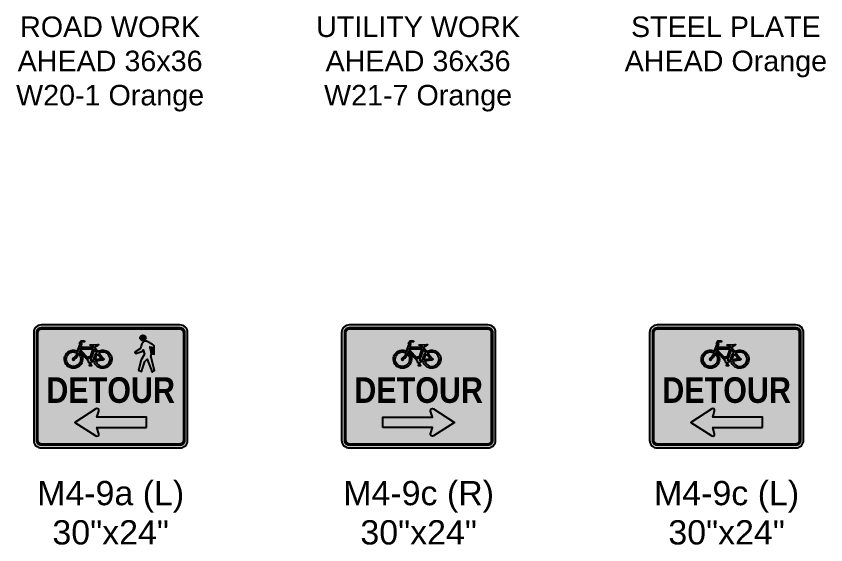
# Model space of a CAD drawing. Header units: inches. Extents: x -32 to 2634, y 197 to 1831.
# Drawn here: x 641.6 to 799.3, y 1301.1 to 1404.2 of the extents above; entities that cross this region are included whole.
import ezdxf
from ezdxf.enums import TextEntityAlignment as Align

# ---------------------------------------------------------------- set-up
doc = ezdxf.new("R2010")
doc.units = ezdxf.units.IN
doc.header["$MEASUREMENT"] = 0
doc.layers.add('0 @ 1', color=7, linetype='Continuous')
doc.styles.add('ARIAL', font='arial.ttf')
doc.styles.add('ARIAL BOLD', font='arialbd.ttf')
doc.styles.get("Standard").update_dxf_attribs({"font": 'arial.ttf'})

# ---------------------------------------------------------------- blocks, each defined once
blk = doc.blocks.new('DETOUR PED BICYCLE 30x24 Left Orange')
h = blk.add_hatch(color=30)
edge = h.paths.add_edge_path()
edge.add_line((15, 1.5), (15.00000000000023, 22.5))
edge.add_arc((13.5, 22.49999999999977), 1.500000000000227, 8.685034650181727e-12, 89.99999999998263)
edge.add_line((13.50000000000045, 24.00000000000011), (-13.49999999999977, 24))
edge.add_arc((-13.49999999999932, 22.49999999999989), 1.500000000000114, 90.00000000001737, 179.9999999999957)
edge.add_line((-14.99999999999955, 22.5), (-14.99999999999977, 1.5))
edge.add_arc((-13.49999999999955, 1.500000000000114), 1.500000000000227, 180.0000000000043, 269.9999999999914)
edge.add_line((-13.49999999999977, 0), (13.50000000000023, 0))
edge.add_arc((13.49999999999977, 1.5), 1.5, 270.0000000000173, 360)
at = {"true_color": 0x000000}
h = blk.add_hatch(color=18, dxfattribs=at)
edge = h.paths.add_edge_path()
edge.add_arc((-1.52601220773272, 17.30636923423594), 1.752369234236061, 195.3429211280627, 482.4397095731755)
edge.add_line((-2.466003810429811, 18.78529239652528), (-3.063178913296269, 19.52506546122447))
edge.add_line((-3.063178913296269, 19.52506546122447), (-2.967549703120085, 19.77921579710414))
edge.add_arc((-3.254753814989499, 21.65025560083791), 1.892954344148639, 278.7267717718837, 284.1388059425942)
edge.add_arc((-2.959388185991884, 20.51910858639496), 0.7239944945800708, 283.3386357057686, 300.6705271623422)
edge.add_arc((-2.820691160746264, 20.28078911909984), 0.4482687256730349, 300.9608654096651, 312.6601966575097)
edge.add_arc((-3.05336941855694, 20.53996891403165), 0.796552828591127, 312.334735188833, 317.4284892718553)
edge.add_arc((-3.714865806041871, 21.15112298997929), 1.697154675127035, 317.3418770768849, 319.4746513164536)
edge.add_arc((-2.68897903395191, 20.25223949472138), 0.333694403930802, 322.3351491826546, 330.255128042797)
edge.add_arc((-2.507027704363736, 20.14758595155706), 0.1237951257826283, 330.5289451370837, 344.0735405971607)
edge.add_arc((-2.462015738219407, 20.13469592108152), 0.07697390308258234, 344.1061503443765, 356.841363542441)
edge.add_arc((-2.442033850628604, 20.13484260937435), 0.05704409657389614, 355.5882785051986, 378.1927188071532)
edge.add_arc((-2.431152434688101, 20.1369241234911), 0.04607862665148306, 19.95851401994819, 39.48704818994698)
edge.add_arc((-2.444020548165099, 20.12632135394131), 0.06275217056357356, 39.48704819102594, 57.98205198545961)
edge.add_arc((-2.456740310826262, 20.10597966049568), 0.0867433534104413, 57.98205198563648, 73.04630463052118)
edge.add_arc((-2.491688446156104, 19.99133817326594), 0.2065934379212357, 73.04630463094848, 85.2728176514359)
edge.add_arc((-2.514760149127369, 19.71233256170206), 0.4865513539766895, 85.27281765100336, 93.43144052780272)
edge.add_line((-2.543882261727504, 20.19801159420638), (-3.746184769429647, 20.14033629764174))
edge.add_arc((-3.060967415005962, 0.7843161308198887), 19.36814496850988, 92.02746608266, 92.32735545221675)
edge.add_arc((-3.846141382713085, 19.89140414177405), 0.2450842591735897, 90.31421324996214, 102.0077832310906)
edge.add_arc((-4.79116964279774, 23.3717350659557), 3.361674525583853, 285.1984608559216, 285.42345329977036, ccw=False)
edge.add_arc((-3.878319611179904, 20.01153202769649), 0.1203162323808457, 105.1984608558628, 125.823223020026)
edge.add_arc((-3.890857860868437, 20.02890189600566), 0.09889381350867238, 125.8232230201476, 140.4474196771031)
edge.add_arc((-3.924592231952602, 20.05676239986519), 0.05514206534065196, 140.4474196762216, 195.555673111689)
edge.add_arc((-3.885045857592104, 20.07153797370927), 0.09727002293928878, 197.6937995652754, 232.3432785119198)
edge.add_arc((-3.550249042867563, 20.54021227154726), 0.6731859013160074, 234.1541652344722, 248.8546732571856)
edge.add_arc((-3.047899339980859, 21.59523573779234), 1.840490218499725, 246.1159302831159, 261.5775315071554)
edge.add_line((-3.317477708515298, 19.7745952604846), (-3.355333528685605, 19.65890370755562))
edge.add_line((-3.355333528685378, 19.65890370755562), (-5.833975777370597, 19.65890370755562))
edge.add_line((-5.833975777370824, 19.65890370755562), (-5.655521378268304, 20.29141349706163))
edge.add_line((-5.655521378268304, 20.29141349706163), (-5.797437302979461, 20.54686624633484))
edge.add_line((-5.797437302979461, 20.54686624633484), (-5.674433970378914, 20.67931566300774))
edge.add_line((-5.674433970378914, 20.67931566300774), (-5.068934875329433, 20.67931566300774))
edge.add_line((-5.068934875329433, 20.67931566300774), (-5.078391171384965, 20.87800000000004))
edge.add_line((-5.078391171384965, 20.87800000000004), (-5.769047990847412, 20.87800000000004))
edge.add_line((-5.769047990847412, 20.87800000000004), (-6.090725448457306, 20.52794344224105))
edge.add_line((-6.090725448457306, 20.52794344224105), (-5.929886719652359, 20.25356788887416))
edge.add_line((-5.929886719652359, 20.25356788887427), (-6.435343637409005, 18.85910474107732))
edge.add_arc((-7.247630765763915, 17.30636923423617), 1.752369234235839, 62.38445111565171, 411.9396163218249)
edge.add_line((-6.167309829854275, 18.68611725780124), (-6.091389227337913, 18.89183062094116))
edge.add_line((-6.091389227337913, 18.89183062094116), (-4.330792335934348, 16.90065737031944))
edge.add_arc((-4.111724773274091, 16.82145524902523), 0.2329454292906665, 160.1229493002184, 193.8737593284608)
edge.add_arc((-4.092622200004143, 16.8261733745087), 0.2526220401169383, 193.8737593285144, 264.4590444883017)
edge.add_line((-4.117014688391464, 16.57473172787252), (-3.999821973993448, 16.11907305617262))
edge.add_line((-3.999821973993448, 16.11907305617262), (-4.094435994461946, 16.11907305617262))
edge.add_line((-4.094435994461946, 16.11907305617262), (-4.094435994461946, 15.98662363949961))
edge.add_line((-4.094435994461946, 15.9866236394995), (-3.706533828515603, 16.00553623161045))
edge.add_line((-3.706533828515603, 16.00553623161056), (-3.715990124571135, 16.12852935222804))
edge.add_line((-3.715990124571135, 16.12852935222793), (-3.838983245188729, 16.12852935222793))
edge.add_line((-3.838983245188956, 16.12852935222793), (-3.935129063074555, 16.58444332349734))
edge.add_arc((-4.075934709944022, 16.85792370388469), 0.3075999815461029, 297.2423818978169, 336.4098851732734)
edge.add_line((-3.794040308968533, 16.73482498193448), (-3.21592608522451, 16.84270014991159))
edge = h.paths.add_edge_path(flags=16)
edge.add_arc((-7.247630765763915, 17.30636923423629), 0.1842615640318785, 96.51696418217945, 362.4202038655922)
edge.add_arc((-8.30686387307037, 19.07231548482957), 2.153373014721955, 305.2669908662659, 339.9812205206317)
edge.add_arc((-7.247630765763915, 17.30636923423594), 1.409880364678553, -300.1059422011615, 46.86103641307682, ccw=False)
edge.add_arc((-8.300548589216305, 18.98832805601637), 1.819807262405226, 304.54793760221617, 345.28432309752225, ccw=False)
edge = h.paths.add_edge_path(flags=16)
edge.add_arc((-1.526012207733402, 17.30636923423617), 0.1842615640319136, 242.8824341062603, 445.4773970830062)
edge.add_line((-1.511482746923775, 17.4900570638498), (-2.267651870635973, 18.50607182058457))
edge.add_arc((-1.526012207732947, 17.30636923423606), 1.410431028190468, -163.49614591366105, 121.72378736325899, ccw=False)
edge.add_line((-2.878334363287195, 16.90569421270379), (-1.610001910253231, 17.14236297261743))
edge = h.paths.add_edge_path(flags=16)
edge.add_line((-2.485472438670513, 18.34017373728864), (-1.756913135830928, 17.3937940188265))
edge.add_line((-1.756913135830928, 17.3937940188265), (-2.932576133458042, 17.20199678513472))
edge.add_arc((-1.526012207734311, 17.30636923423651), 1.410431028189116, 132.8639869634158, 184.2437893816626, ccw=False)
h.paths.add_polyline_path([(-4.141748110687786, 17.56662161541669), (-4.066056894313078, 17.56662161541669), (-4.075513190368383, 17.69908124407232), (-4.406657156016308, 17.69908124407232), (-4.39719064797805, 17.576077911472), (-4.31204313554781, 17.576077911472), (-4.293120331454475, 17.3490144743306), (-5.96773232783994, 19.23243088264462), (-5.929222940771524, 19.35036907178539), (-3.455247568217146, 19.35359605834424), (-4.113358798555737, 17.35847077038613)], flags=16)
edge = h.paths.add_edge_path(flags=16)
edge.add_line((-3.169649045773667, 19.1854251259025), (-2.692464219474459, 18.61411066028347))
edge.add_arc((-1.526012207732492, 17.30636923423594), 1.752369234236258, 131.7316602723896, 185.8821812558217)
edge.add_line((-3.269154757175784, 17.12678085649964), (-3.864247690589536, 17.06643869879031))
edge.add_line((-3.864247690589536, 17.06643869879031), (-3.169649045773667, 19.18542512590238))
h = blk.add_hatch(color=18, dxfattribs=at)
edge = h.paths.add_edge_path()
edge.add_arc((-2.686999999999671, 2.67799999999977), 0.3749999999997607, 237.4014794726792, 376.9519377593839, ccw=False)
edge.add_line((-2.889030886737146, 2.362075134241991), (-7, 4.990999999999985))
edge.add_line((-7, 4.990999999999985), (-2.889030886737146, 7.619924865757866))
edge.add_arc((-2.686999999999671, 7.304000000000201), 0.3749999999999059, 343.0480622406161, 482.5985205273302, ccw=False)
edge.add_line((-2.328293872314134, 7.194661470831988), (-2.695186335752169, 5.990999999999985))
edge.add_line((-2.695186335752169, 5.990999999999985), (7, 5.990999999999985))
edge.add_line((7, 5.990999999999985), (7, 3.990999999999985))
edge.add_line((7, 3.990999999999985), (-2.695186335752169, 3.990999999999985))
edge.add_line((-2.695186335752169, 3.990999999999985), (-2.328293872314134, 2.787338529167982))
at = {"layer": '0 @ 1', "true_color": 0x000000}
h = blk.add_hatch(color=18, dxfattribs=at)
edge = h.paths.add_edge_path()
edge.add_line((6.578020291990015, 18.31015742056741), (5.948225656657769, 17.18237750547689))
edge.add_line((5.948225656657769, 17.18237750547678), (5.406303925041357, 15.16116760446289))
edge.add_line((5.406303925041357, 15.16116760446289), (6.006804819227682, 14.94146870572956))
edge.add_line((6.006804819227682, 14.94146870572956), (6.636607774281856, 16.86015467259369))
edge.add_line((6.636607774281856, 16.86015467259381), (7.090648282460506, 17.34348892191827))
edge.add_line((7.090648282460506, 17.34348892191827), (8.071959491821417, 14.79500000000007))
edge.add_line((8.071959491821644, 14.79499999999996), (8.526000000000295, 15.11722283288293))
edge.add_line((8.526000000000067, 15.11722283288304), (7.852260593088204, 17.87075962310064))
edge.add_arc((6.860501490461047, 18.24467361573784), 1.059904614356425, 339.3425044007935, 353.8902171632536)
edge.add_arc((5.467175281292612, 18.39381785376963), 2.461190427063241, 353.8902171632496, 359.9286581226415)
edge.add_arc((5.480655149210634, 18.3938010692907), 2.447710548695495, 359.9286581227327, 367.5524551866152)
edge.add_arc((4.449891660309504, 18.2571383291604), 3.48749421590313, 7.552455186646466, 13.24525167711272)
edge.add_arc((3.034026124778165, 17.92387009228992), 4.942053576125955, 13.24525167707488, 21.48854278523456)
edge.add_line((7.632561694354763, 19.73421927535924), (8.012340364002284, 19.65783540677637))
edge.add_line((8.012340364002284, 19.65783540677637), (8.145189684825255, 18.32480013127929))
edge.add_line((8.145189684825027, 18.32480013127929), (8.482063548141923, 18.26621264898745))
edge.add_line((8.48206354814215, 18.26621264898745), (8.48206354814215, 19.93590597597233))
edge.add_arc((2.870382536926627, 12.3166310205761), 9.4627857746841, 53.62793964985596, 56.71652873893275)
edge.add_arc((3.346384084063402, 12.96101502913666), 8.662995153803987, 57.00948953649711, 61.19127908273914)
edge.add_arc((5.82567672142136, 17.52192224725252), 3.471930096625771, 60.77205636600558, 70.50176071340339)
edge.add_arc((6.604520576228879, 19.71187094163679), 1.147614794017862, 70.66262558847738, 85.89241253364169)
edge.add_arc((6.663266056268412, 20.51827590713162), 0.3390743460729975, 86.03303052690133, 125.483876705326)
edge.add_arc((7.116846761472743, 19.9169967054579), 1.092163985205658, 126.5496449980858, 158.2873407996174)
edge.add_arc((9.948344076972035, 18.57882551650084), 4.222366279039985, 155.6306723583777, 168.5961497581422)
edge.add_line((5.809336217666441, 19.41368534604123), (4.7032707769838, 18.67631670530818))
edge.add_line((4.703270776983572, 18.67631670530818), (4.879033223859096, 18.41268135471705))
edge.add_line((4.879033223859096, 18.41268135471705), (6.080043331953448, 18.80813438060386))
edge.add_line((6.080043331953675, 18.80813438060386), (6.336606918848702, 19.1424790484341))
edge.add_line((6.336606918848702, 19.1424790484341), (6.578020291990015, 18.31015742056729))
h = blk.add_hatch(color=18, dxfattribs=at)
edge = h.paths.add_edge_path()
edge.add_arc((6.29973391096496, 21.47378994738358), 0.5272707011823579, 11.45915590261945, 211.2168518084285)
edge.add_arc((6.29973391096496, 21.47378994738358), 0.5272707011823607, 211.2168518084285, 371.4591559026194)
at = {"color": 18, "true_color": 0x000000}
blk.add_line((-5.96773232783994, 19.23243088264462), (-4.293120331454475, 17.3490144743306), dxfattribs=at)
at = {"color": 30}
blk.add_lwpolyline([(0, 24), (-13.5, 24, 0.414213562373095), (-15, 22.5), (-15, 12), (-15, 1.5, 0.414213562373095), (-13.5, 0), (0, 0), (13.5, 0, 0.414213562373095), (15, 1.5), (15, 12), (15, 22.5, 0.414213562373095), (13.5, 24)], format="xyb", close=True, dxfattribs=at)
at = {"color": 18, "true_color": 0x000000, "const_width": 0.625}
blk.add_lwpolyline([(13.5, 23.3125), (-13.5, 23.3125, 0.4142135623730951), (-14.3125, 22.5), (-14.3125, 1.5, 0.4142135623730951), (-13.5, 0.6875), (13.5, 0.6875, 0.4142135623730951), (14.3125, 1.5), (14.3125, 22.5, 0.4142135623730951)], format="xyb", close=True, dxfattribs=at)
at = {"color": 18, "true_color": 0x000000}
for points in [[(-5.078391171384965, 20.87800000000004), (-5.068934875329433, 20.67931566300774), (-5.674433970378914, 20.67931566300774), (-5.797437302979461, 20.54686624633484), (-5.655521378268304, 20.29141349706163), (-5.833975777370824, 19.65890370755562), (-3.355333528685378, 19.65890370755562), (-3.317477708515298, 19.7745952604846, -0.06756650044356044), (-3.793090594569776, 19.9123530210004, -0.06423118033779367), (-3.944470956163968, 19.99453073364464, -0.1523494197379677), (-3.977714461548203, 20.04197469913663, -0.2451991285939045), (-3.967108999222319, 20.09187609905757, -0.06389684260554447), (-3.948739061579772, 20.10908763634973, -0.09023623065376185), (-3.909862106311721, 20.12764002386893, 0.0009817150534531314), (-3.897129830412041, 20.13112579765004, -0.051067146919077), (-3.847485431720543, 20.13648471551858, -0.001308514969581172), (-3.746184769429874, 20.14033629764162), (-2.543882261727504, 20.19801159420638, -0.03561375323347641), (-2.474662807081586, 20.19722886321142, -0.05339889501813699), (-2.431446057038784, 20.18895321101752, -0.06582502744414746), (-2.410750295458229, 20.17952779335656, -0.08087531927995785), (-2.395590409015313, 20.16622569621575, -0.08541612983305329), (-2.387841289435528, 20.15265258593979, -0.09895155143331864), (-2.38515877364307, 20.13045460620503, -0.05562511492347195), (-2.387984492660053, 20.11361615740407, -0.05916834934857784), (-2.399251129186268, 20.08668075464789, -0.03457118986042283), (-2.424827032022222, 20.04833835423608, -0.009306251815901551), (-2.466761183087783, 20.00109305929664, -0.02222935542747041), (-2.516922324297184, 19.95113878250231, -0.05109235077673378), (-2.590078200419612, 19.89639022088875, -0.07576914140779442), (-2.792358370710872, 19.81464491168254, -0.02361884433069239), (-2.967549703120085, 19.77921579710403), (-3.063178913296269, 19.52506546122447), (-2.466003810429811, 18.78529239652539, -3.036907180817785), (-3.21592608522451, 16.84270014991159), (-3.794040308968533, 16.73482498193448, -0.1725839721139132), (-3.935129063074328, 16.58444332349745), (-3.838983245188956, 16.12852935222793), (-3.715990124571135, 16.12852935222793), (-3.706533828515603, 16.00553623161056), (-4.094435994461946, 15.9866236394995), (-4.094435994461946, 16.11907305617262), (-3.999821973993448, 16.11907305617262), (-4.117014688391464, 16.57473172787252, -0.3181087264288673), (-4.337874345993214, 16.76559879204569, -0.1483395997258497), (-4.330792335934348, 16.90065737031932), (-6.091389227337913, 18.89183062094116), (-6.167309829854275, 18.68611725780124, -21.9270509272869), (-6.435343637409005, 18.85910474107732), (-5.929886719652359, 20.25356788887427), (-6.090725448457306, 20.52794344224105), (-5.769047990847412, 20.87800000000004)], [(6.102170876933542, 20.32104499454579, 0.05663299745180746), (5.809336217666441, 19.41368534604123), (4.703270776983572, 18.67631670530818), (4.879033223859096, 18.41268135471705), (6.080043331953675, 18.80813438060386), (6.336606918848702, 19.1424790484341), (6.578020291990015, 18.31015742056741), (5.948225656657769, 17.18237750547678), (5.406303925041357, 15.16116760446289), (6.006804819227682, 14.94146870572956), (6.636607774281856, 16.86015467259381), (7.090648282460506, 17.34348892191827), (8.071959491821644, 14.79499999999996), (8.526000000000067, 15.11722283288304), (7.852260593088204, 17.87075962310075, 0.06356176326422587), (7.914385619601262, 18.13186389151099, 0.02635376764874582), (7.92836380044082, 18.39075330169044, 0.03327736550928034), (7.907131679439317, 18.71551301878128, 0.02484462053219945), (7.844612426399635, 19.05619203588765, 0.03598366153950033), (7.632561694354763, 19.73421927535924), (8.012340364002284, 19.65783540677637), (8.145189684825027, 18.32480013127929), (8.48206354814215, 18.26621264898745), (8.48206354814215, 19.93590597597233, 0.01347732812237322), (8.06338601830521, 20.22719544164966, 0.01824852428581598), (7.520969263230199, 20.55182023126838, 0.04247936769079941), (6.98453022840863, 20.7947432239024, 0.06655047128591844), (6.68672368577063, 20.85653786447085, 0.1738573850830369), (6.466442269613481, 20.79437699219204, 0.1393738977146159)], [(-3.269154757175784, 17.12678085649964), (-3.864247690589536, 17.06643869879031), (-3.516948368181602, 18.12593191234635), (-3.169649045773667, 19.1854251259025), (-2.692464219474459, 18.61411066028336, 0.2407734952946778)], [(-7.268543971692679, 17.48944015436621, 2.29718981246947), (-7.063533562748034, 17.31415022525744, 0.1526385180287627), (-6.28359664702316, 18.33515534446963, -17.56584349522302), (-6.540434126071204, 18.52605589707741, -0.1796418568074558)], [(-2.48547243867074, 18.34017373728864), (-1.756913135830928, 17.3937940188265), (-2.932576133458042, 17.20199678513472, -0.2280196047381206)], [(-1.610001910253004, 17.14236297261732), (-2.878334363287195, 16.90569421270379, 2.955219075752803), (-2.2676518706362, 18.50607182058457), (-1.511482746923775, 17.49005706384969, -1.219533612562143)], [(7, 3.990999999999985), (7, 5.990999999999985), (-2.695186335752169, 5.990999999999985), (-2.328293872314134, 7.194661470831988, 0.6972883451635653), (-2.889030886737146, 7.619924865757866), (-7, 4.990999999999985), (-2.889030886737146, 2.362075134242104, 0.6972883451635653), (-2.328293872314134, 2.787338529167982), (-2.695186335752169, 3.990999999999985)]]:
    blk.add_lwpolyline(points, format="xyb", close=True, dxfattribs=at)
blk.add_lwpolyline([(-4.113358798555737, 17.35847077038613), (-4.141748110687786, 17.56662161541669), (-4.066056894313078, 17.56662161541669), (-4.075513190368383, 17.69908124407232), (-4.406657156016308, 17.69908124407232), (-4.39719064797805, 17.576077911472), (-4.31204313554781, 17.576077911472), (-4.293120331454475, 17.3490144743306), (-5.96773232783994, 19.23243088264462), (-5.929222940771524, 19.35036907178539), (-3.455247568217146, 19.35359605834424)], close=True, dxfattribs=at)
blk.add_circle((6.29973391096496, 21.47378994738358), 0.5272707011823423, dxfattribs=at)
at = {"color": 18, "true_color": 0x000000, "style": 'ARIAL BOLD', "width": 0.85}
blk.add_text('DETOUR', height=5, dxfattribs=at).set_placement((0, 11.29300000000001), align=Align.MIDDLE)
at = {"style": 'ARIAL'}
blk.add_text('M4-9a (L)', height=4.731999999999842, dxfattribs=at).set_placement((0, -9.37959391813365), align=Align.MIDDLE)
blk.add_attdef('SIGN_DIM', text='', height=4.731999999999842, dxfattribs=at).set_placement((0, -16.44777537605569), align=Align.MIDDLE)
blk = doc.blocks.new('DETOUR BICYCLE 30x24 Left Orange')
h = blk.add_hatch(color=30)
edge = h.paths.add_edge_path()
edge.add_line((15, 1.5), (15.00000000000023, 22.5))
edge.add_arc((13.5, 22.49999999999977), 1.500000000000227, 8.685034650181727e-12, 89.99999999998263)
edge.add_line((13.50000000000045, 24.00000000000011), (-13.49999999999977, 24))
edge.add_arc((-13.49999999999932, 22.49999999999989), 1.500000000000114, 90.00000000001737, 179.9999999999957)
edge.add_line((-14.99999999999955, 22.5), (-14.99999999999977, 1.5))
edge.add_arc((-13.49999999999955, 1.500000000000114), 1.500000000000227, 180.0000000000043, 269.9999999999914)
edge.add_line((-13.49999999999977, 0), (13.50000000000023, 0))
edge.add_arc((13.49999999999977, 1.5), 1.5, 270.0000000000173, 360)
at = {"true_color": 0x000000}
h = blk.add_hatch(color=18, dxfattribs=at)
edge = h.paths.add_edge_path()
edge.add_arc((2.566609992270969, 17.30636923423594), 1.752369234236061, 195.3429211280627, 482.4397095731755)
edge.add_line((1.626618389573878, 18.78529239652528), (1.029443286707419, 19.52506546122447))
edge.add_line((1.029443286707419, 19.52506546122447), (1.125072496883604, 19.77921579710414))
edge.add_arc((0.8378683850141897, 21.65025560083791), 1.892954344148639, 278.7267717718837, 284.1388059425942)
edge.add_arc((1.133234014011805, 20.51910858639496), 0.7239944945800708, 283.3386357057686, 300.6705271623422)
edge.add_arc((1.271931039257424, 20.28078911909984), 0.4482687256730349, 300.9608654096651, 312.6601966575097)
edge.add_arc((1.039252781446748, 20.53996891403165), 0.796552828591127, 312.334735188833, 317.4284892718553)
edge.add_arc((0.3777563939618176, 21.15112298997929), 1.697154675127035, 317.3418770768849, 319.4746513164536)
edge.add_arc((1.403643166051779, 20.25223949472138), 0.333694403930802, 322.3351491826546, 330.255128042797)
edge.add_arc((1.585594495639953, 20.14758595155706), 0.1237951257826283, 330.5289451370837, 344.0735405971607)
edge.add_arc((1.630606461784282, 20.13469592108152), 0.07697390308258234, 344.1061503443765, 356.841363542441)
edge.add_arc((1.650588349375084, 20.13484260937435), 0.05704409657389614, 355.5882785051986, 378.1927188071532)
edge.add_arc((1.661469765315587, 20.1369241234911), 0.04607862665148306, 19.95851401994819, 39.48704818994698)
edge.add_arc((1.64860165183859, 20.12632135394131), 0.06275217056357356, 39.48704819102594, 57.98205198545961)
edge.add_arc((1.635881889177426, 20.10597966049568), 0.0867433534104413, 57.98205198563648, 73.04630463052118)
edge.add_arc((1.600933753847585, 19.99133817326594), 0.2065934379212357, 73.04630463094848, 85.2728176514359)
edge.add_arc((1.57786205087632, 19.71233256170206), 0.4865513539766895, 85.27281765100336, 93.43144052780272)
edge.add_line((1.548739938276185, 20.19801159420638), (0.3464374305740421, 20.14033629764174))
edge.add_arc((1.031654784997727, 0.7843161308198887), 19.36814496850988, 92.02746608266, 92.32735545221675)
edge.add_arc((0.2464808172906032, 19.89140414177405), 0.2450842591735897, 90.31421324996214, 102.0077832310906)
edge.add_arc((-0.6985474427940517, 23.3717350659557), 3.361674525583853, 285.1984608559216, 285.42345329977036, ccw=False)
edge.add_arc((0.2143025888237844, 20.01153202769649), 0.1203162323808457, 105.1984608558628, 125.823223020026)
edge.add_arc((0.2017643391352522, 20.02890189600566), 0.09889381350867238, 125.8232230201476, 140.4474196771031)
edge.add_arc((0.1680299680510871, 20.05676239986519), 0.05514206534065196, 140.4474196762216, 195.555673111689)
edge.add_arc((0.2075763424115848, 20.07153797370927), 0.09727002293928878, 197.6937995652754, 232.3432785119198)
edge.add_arc((0.5423731571361259, 20.54021227154726), 0.6731859013160074, 234.1541652344722, 248.8546732571856)
edge.add_arc((1.04472286002283, 21.59523573779234), 1.840490218499725, 246.1159302831159, 261.5775315071554)
edge.add_line((0.7751444914883905, 19.7745952604846), (0.7372886713180833, 19.65890370755562))
edge.add_line((0.7372886713183107, 19.65890370755562), (-1.741353577366908, 19.65890370755562))
edge.add_line((-1.741353577367136, 19.65890370755562), (-1.562899178264615, 20.29141349706163))
edge.add_line((-1.562899178264615, 20.29141349706163), (-1.704815102975772, 20.54686624633484))
edge.add_line((-1.704815102975772, 20.54686624633484), (-1.581811770375225, 20.67931566300774))
edge.add_line((-1.581811770375225, 20.67931566300774), (-0.9763126753257438, 20.67931566300774))
edge.add_line((-0.9763126753257438, 20.67931566300774), (-0.9857689713812761, 20.87800000000004))
edge.add_line((-0.9857689713812761, 20.87800000000004), (-1.676425790843723, 20.87800000000004))
edge.add_line((-1.676425790843723, 20.87800000000004), (-1.998103248453617, 20.52794344224105))
edge.add_line((-1.998103248453617, 20.52794344224105), (-1.83726451964867, 20.25356788887416))
edge.add_line((-1.83726451964867, 20.25356788887427), (-2.342721437405316, 18.85910474107732))
edge.add_arc((-3.155008565760227, 17.30636923423617), 1.752369234235839, 62.38445111565171, 411.9396163218249)
edge.add_line((-2.074687629850587, 18.68611725780124), (-1.998767027334225, 18.89183062094116))
edge.add_line((-1.998767027334225, 18.89183062094116), (-0.2381701359306589, 16.90065737031944))
edge.add_arc((-0.01910257327040199, 16.82145524902523), 0.2329454292906665, 160.1229493002184, 193.8737593284608)
edge.add_arc((-4.547473508864641e-13, 16.8261733745087), 0.2526220401169383, 193.8737593285144, 264.4590444883017)
edge.add_line((-0.0243924883877753, 16.57473172787252), (0.0928002260102403, 16.11907305617262))
edge.add_line((0.0928002260102403, 16.11907305617262), (-0.001813794458257689, 16.11907305617262))
edge.add_line((-0.001813794458257689, 16.11907305617262), (-0.001813794458257689, 15.98662363949961))
edge.add_line((-0.001813794458257689, 15.9866236394995), (0.3860883714880856, 16.00553623161045))
edge.add_line((0.3860883714880856, 16.00553623161056), (0.3766320754325534, 16.12852935222804))
edge.add_line((0.3766320754325534, 16.12852935222793), (0.25363895481496, 16.12852935222793))
edge.add_line((0.2536389548147326, 16.12852935222793), (0.1574931369291335, 16.58444332349734))
edge.add_arc((0.01668749005966674, 16.85792370388469), 0.3075999815461029, 297.2423818978169, 336.4098851732734)
edge.add_line((0.2985818910351554, 16.73482498193448), (0.876696114779179, 16.84270014991159))
edge = h.paths.add_edge_path(flags=16)
edge.add_arc((-3.155008565760227, 17.30636923423629), 0.1842615640318785, 96.51696418217945, 362.4202038655922)
edge.add_arc((-4.214241673066681, 19.07231548482957), 2.153373014721955, 305.2669908662659, 339.9812205206317)
edge.add_arc((-3.155008565760227, 17.30636923423594), 1.409880364678553, -300.1059422011615, 46.86103641307682, ccw=False)
edge.add_arc((-4.207926389212616, 18.98832805601637), 1.819807262405226, 304.54793760221617, 345.28432309752225, ccw=False)
edge = h.paths.add_edge_path(flags=16)
edge.add_arc((2.566609992270287, 17.30636923423617), 0.1842615640319136, 242.8824341062603, 445.4773970830062)
edge.add_line((2.581139453079913, 17.4900570638498), (1.824970329367716, 18.50607182058457))
edge.add_arc((2.566609992270742, 17.30636923423606), 1.410431028190468, -163.49614591366105, 121.72378736325899, ccw=False)
edge.add_line((1.214287836716494, 16.90569421270379), (2.482620289750457, 17.14236297261743))
edge = h.paths.add_edge_path(flags=16)
edge.add_line((1.607149761333176, 18.34017373728864), (2.335709064172761, 17.3937940188265))
edge.add_line((2.335709064172761, 17.3937940188265), (1.160046066545647, 17.20199678513472))
edge.add_arc((2.566609992269377, 17.30636923423651), 1.410431028189116, 132.8639869634158, 184.2437893816626, ccw=False)
h.paths.add_polyline_path([(-0.04912591068409711, 17.56662161541669), (0.02656530569061033, 17.56662161541669), (0.01710900963530548, 17.69908124407232), (-0.3140349560126197, 17.69908124407232), (-0.3045684479743613, 17.576077911472), (-0.2194209355441217, 17.576077911472), (-0.2004981314507859, 17.3490144743306), (-1.875110127836251, 19.23243088264462), (-1.836600740767835, 19.35036907178539), (0.6373746317865425, 19.35359605834424), (-0.02073659855204824, 17.35847077038613)], flags=16)
edge = h.paths.add_edge_path(flags=16)
edge.add_line((0.9229731542300215, 19.1854251259025), (1.400157980529229, 18.61411066028347))
edge.add_arc((2.566609992271196, 17.30636923423594), 1.752369234236258, 131.7316602723896, 185.8821812558217)
edge.add_line((0.823467442827905, 17.12678085649964), (0.2283745094141523, 17.06643869879031))
edge.add_line((0.2283745094141523, 17.06643869879031), (0.9229731542300215, 19.18542512590238))
h = blk.add_hatch(color=18, dxfattribs=at)
edge = h.paths.add_edge_path()
edge.add_arc((-2.686999999999671, 2.67799999999977), 0.3749999999997607, 237.4014794726792, 376.9519377593839, ccw=False)
edge.add_line((-2.889030886737146, 2.362075134241991), (-7, 4.990999999999985))
edge.add_line((-7, 4.990999999999985), (-2.889030886737146, 7.619924865757866))
edge.add_arc((-2.686999999999671, 7.304000000000201), 0.3749999999999059, 343.0480622406161, 482.5985205273302, ccw=False)
edge.add_line((-2.328293872314134, 7.194661470831988), (-2.695186335752169, 5.990999999999985))
edge.add_line((-2.695186335752169, 5.990999999999985), (7, 5.990999999999985))
edge.add_line((7, 5.990999999999985), (7, 3.990999999999985))
edge.add_line((7, 3.990999999999985), (-2.695186335752169, 3.990999999999985))
edge.add_line((-2.695186335752169, 3.990999999999985), (-2.328293872314134, 2.787338529167982))
at = {"color": 18, "true_color": 0x000000}
blk.add_line((-1.875110127836251, 19.23243088264462), (-0.2004981314507859, 17.3490144743306), dxfattribs=at)
at = {"color": 30}
blk.add_lwpolyline([(0, 24), (-13.5, 24, 0.414213562373095), (-15, 22.5), (-15, 12), (-15, 1.5, 0.414213562373095), (-13.5, 0), (0, 0), (13.5, 0, 0.414213562373095), (15, 1.5), (15, 12), (15, 22.5, 0.414213562373095), (13.5, 24)], format="xyb", close=True, dxfattribs=at)
at = {"color": 18, "true_color": 0x000000, "const_width": 0.625}
blk.add_lwpolyline([(13.5, 23.3125), (-13.5, 23.3125, 0.4142135623730951), (-14.3125, 22.5), (-14.3125, 1.5, 0.4142135623730951), (-13.5, 0.6875), (13.5, 0.6875, 0.4142135623730951), (14.3125, 1.5), (14.3125, 22.5, 0.4142135623730951)], format="xyb", close=True, dxfattribs=at)
at = {"color": 18, "true_color": 0x000000}
for points in [[(-0.9857689713812761, 20.87800000000004), (-0.9763126753257438, 20.67931566300774), (-1.581811770375225, 20.67931566300774), (-1.704815102975772, 20.54686624633484), (-1.562899178264615, 20.29141349706163), (-1.741353577367136, 19.65890370755562), (0.7372886713183107, 19.65890370755562), (0.7751444914883905, 19.7745952604846, -0.06756650044356044), (0.2995316054339128, 19.9123530210004, -0.06423118033779367), (0.1481512438397203, 19.99453073364464, -0.1523494197379677), (0.1149077384554857, 20.04197469913663, -0.2451991285939045), (0.12551320078137, 20.09187609905757, -0.06389684260554447), (0.1438831384239165, 20.10908763634973, -0.09023623065376185), (0.182760093691968, 20.12764002386893, 0.0009817150534531314), (0.1954923695916477, 20.13112579765004, -0.051067146919077), (0.245136768283146, 20.13648471551858, -0.001308514969581172), (0.3464374305738147, 20.14033629764162), (1.548739938276185, 20.19801159420638, -0.03561375323347641), (1.617959392922103, 20.19722886321142, -0.05339889501813699), (1.661176142964905, 20.18895321101752, -0.06582502744414746), (1.68187190454546, 20.17952779335656, -0.08087531927995785), (1.697031790988376, 20.16622569621575, -0.08541612983305329), (1.704780910568161, 20.15265258593979, -0.09895155143331864), (1.707463426360619, 20.13045460620503, -0.05562511492347195), (1.704637707343636, 20.11361615740407, -0.05916834934857784), (1.69337107081742, 20.08668075464789, -0.03457118986042283), (1.667795167981467, 20.04833835423608, -0.009306251815901551), (1.625861016915906, 20.00109305929664, -0.02222935542747041), (1.575699875706505, 19.95113878250231, -0.05109235077673378), (1.502543999584077, 19.89639022088875, -0.07576914140779442), (1.300263829292817, 19.81464491168254, -0.02361884433069239), (1.125072496883604, 19.77921579710403), (1.029443286707419, 19.52506546122447), (1.626618389573878, 18.78529239652539, -3.036907180817785), (0.876696114779179, 16.84270014991159), (0.2985818910351554, 16.73482498193448, -0.1725839721139132), (0.1574931369293608, 16.58444332349745), (0.2536389548147326, 16.12852935222793), (0.3766320754325534, 16.12852935222793), (0.3860883714880856, 16.00553623161056), (-0.001813794458257689, 15.9866236394995), (-0.001813794458257689, 16.11907305617262), (0.0928002260102403, 16.11907305617262), (-0.0243924883877753, 16.57473172787252, -0.3181087264288673), (-0.2452521459895252, 16.76559879204569, -0.1483395997258497), (-0.2381701359306589, 16.90065737031932), (-1.998767027334225, 18.89183062094116), (-2.074687629850587, 18.68611725780124, -21.9270509272869), (-2.342721437405316, 18.85910474107732), (-1.83726451964867, 20.25356788887427), (-1.998103248453617, 20.52794344224105), (-1.676425790843723, 20.87800000000004)], [(0.823467442827905, 17.12678085649964), (0.2283745094141523, 17.06643869879031), (0.5756738318220869, 18.12593191234635), (0.9229731542300215, 19.1854251259025), (1.400157980529229, 18.61411066028336, 0.2407734952946778)], [(-3.175921771688991, 17.48944015436621, 2.29718981246947), (-2.970911362744346, 17.31415022525744, 0.1526385180287627), (-2.190974447019471, 18.33515534446963, -17.56584349522302), (-2.447811926067516, 18.52605589707741, -0.1796418568074558)], [(1.607149761332948, 18.34017373728864), (2.335709064172761, 17.3937940188265), (1.160046066545647, 17.20199678513472, -0.2280196047381206)], [(2.482620289750685, 17.14236297261732), (1.214287836716494, 16.90569421270379, 2.955219075752803), (1.824970329367488, 18.50607182058457), (2.581139453079913, 17.49005706384969, -1.219533612562143)], [(7, 3.990999999999985), (7, 5.990999999999985), (-2.695186335752169, 5.990999999999985), (-2.328293872314134, 7.194661470831988, 0.6972883451635653), (-2.889030886737146, 7.619924865757866), (-7, 4.990999999999985), (-2.889030886737146, 2.362075134242104, 0.6972883451635653), (-2.328293872314134, 2.787338529167982), (-2.695186335752169, 3.990999999999985)]]:
    blk.add_lwpolyline(points, format="xyb", close=True, dxfattribs=at)
blk.add_lwpolyline([(-0.02073659855204824, 17.35847077038613), (-0.04912591068409711, 17.56662161541669), (0.02656530569061033, 17.56662161541669), (0.01710900963530548, 17.69908124407232), (-0.3140349560126197, 17.69908124407232), (-0.3045684479743613, 17.576077911472), (-0.2194209355441217, 17.576077911472), (-0.2004981314507859, 17.3490144743306), (-1.875110127836251, 19.23243088264462), (-1.836600740767835, 19.35036907178539), (0.6373746317865425, 19.35359605834424)], close=True, dxfattribs=at)
at = {"color": 18, "true_color": 0x000000, "style": 'ARIAL BOLD', "width": 0.85}
blk.add_text('DETOUR', height=5, dxfattribs=at).set_placement((0, 11.29300000000001), align=Align.MIDDLE)
at = {"style": 'ARIAL'}
blk.add_text('M4-9c (L)', height=4.731999999999842, dxfattribs=at).set_placement((0, -9.37959391813365), align=Align.MIDDLE)
blk.add_attdef('SIGN_DIM', text='', height=4.731999999999842, dxfattribs=at).set_placement((0, -16.44777537605569), align=Align.MIDDLE)
blk = doc.blocks.new('DETOUR BICYCLE 30x24 Right Orange')
h = blk.add_hatch(color=30)
edge = h.paths.add_edge_path()
edge.add_line((15, 1.5), (15.00000000000023, 22.5))
edge.add_arc((13.5, 22.49999999999977), 1.500000000000227, 8.685034650181727e-12, 89.99999999998263)
edge.add_line((13.50000000000045, 24.00000000000011), (-13.49999999999977, 24))
edge.add_arc((-13.49999999999932, 22.49999999999989), 1.500000000000114, 90.00000000001737, 179.9999999999957)
edge.add_line((-14.99999999999955, 22.5), (-14.99999999999977, 1.5))
edge.add_arc((-13.49999999999955, 1.500000000000114), 1.500000000000227, 180.0000000000043, 269.9999999999914)
edge.add_line((-13.49999999999977, 0), (13.50000000000023, 0))
edge.add_arc((13.49999999999977, 1.5), 1.5, 270.0000000000173, 360)
at = {"true_color": 0x000000}
h = blk.add_hatch(color=18, dxfattribs=at)
edge = h.paths.add_edge_path()
edge.add_arc((2.566609992270969, 17.30636923423594), 1.752369234236061, 195.3429211280627, 482.4397095731755)
edge.add_line((1.626618389573878, 18.78529239652528), (1.029443286707419, 19.52506546122447))
edge.add_line((1.029443286707419, 19.52506546122447), (1.125072496883604, 19.77921579710414))
edge.add_arc((0.8378683850141897, 21.65025560083791), 1.892954344148639, 278.7267717718837, 284.1388059425942)
edge.add_arc((1.133234014011805, 20.51910858639496), 0.7239944945800708, 283.3386357057686, 300.6705271623422)
edge.add_arc((1.271931039257424, 20.28078911909984), 0.4482687256730349, 300.9608654096651, 312.6601966575097)
edge.add_arc((1.039252781446748, 20.53996891403165), 0.796552828591127, 312.334735188833, 317.4284892718553)
edge.add_arc((0.3777563939618176, 21.15112298997929), 1.697154675127035, 317.3418770768849, 319.4746513164536)
edge.add_arc((1.403643166051779, 20.25223949472138), 0.333694403930802, 322.3351491826546, 330.255128042797)
edge.add_arc((1.585594495639953, 20.14758595155706), 0.1237951257826283, 330.5289451370837, 344.0735405971607)
edge.add_arc((1.630606461784282, 20.13469592108152), 0.07697390308258234, 344.1061503443765, 356.841363542441)
edge.add_arc((1.650588349375084, 20.13484260937435), 0.05704409657389614, 355.5882785051986, 378.1927188071532)
edge.add_arc((1.661469765315587, 20.1369241234911), 0.04607862665148306, 19.95851401994819, 39.48704818994698)
edge.add_arc((1.64860165183859, 20.12632135394131), 0.06275217056357356, 39.48704819102594, 57.98205198545961)
edge.add_arc((1.635881889177426, 20.10597966049568), 0.0867433534104413, 57.98205198563648, 73.04630463052118)
edge.add_arc((1.600933753847585, 19.99133817326594), 0.2065934379212357, 73.04630463094848, 85.2728176514359)
edge.add_arc((1.57786205087632, 19.71233256170206), 0.4865513539766895, 85.27281765100336, 93.43144052780272)
edge.add_line((1.548739938276185, 20.19801159420638), (0.3464374305740421, 20.14033629764174))
edge.add_arc((1.031654784997727, 0.7843161308198887), 19.36814496850988, 92.02746608266, 92.32735545221675)
edge.add_arc((0.2464808172906032, 19.89140414177405), 0.2450842591735897, 90.31421324996214, 102.0077832310906)
edge.add_arc((-0.6985474427940517, 23.3717350659557), 3.361674525583853, 285.1984608559216, 285.42345329977036, ccw=False)
edge.add_arc((0.2143025888237844, 20.01153202769649), 0.1203162323808457, 105.1984608558628, 125.823223020026)
edge.add_arc((0.2017643391352522, 20.02890189600566), 0.09889381350867238, 125.8232230201476, 140.4474196771031)
edge.add_arc((0.1680299680510871, 20.05676239986519), 0.05514206534065196, 140.4474196762216, 195.555673111689)
edge.add_arc((0.2075763424115848, 20.07153797370927), 0.09727002293928878, 197.6937995652754, 232.3432785119198)
edge.add_arc((0.5423731571361259, 20.54021227154726), 0.6731859013160074, 234.1541652344722, 248.8546732571856)
edge.add_arc((1.04472286002283, 21.59523573779234), 1.840490218499725, 246.1159302831159, 261.5775315071554)
edge.add_line((0.7751444914883905, 19.7745952604846), (0.7372886713180833, 19.65890370755562))
edge.add_line((0.7372886713183107, 19.65890370755562), (-1.741353577366908, 19.65890370755562))
edge.add_line((-1.741353577367136, 19.65890370755562), (-1.562899178264615, 20.29141349706163))
edge.add_line((-1.562899178264615, 20.29141349706163), (-1.704815102975772, 20.54686624633484))
edge.add_line((-1.704815102975772, 20.54686624633484), (-1.581811770375225, 20.67931566300774))
edge.add_line((-1.581811770375225, 20.67931566300774), (-0.9763126753257438, 20.67931566300774))
edge.add_line((-0.9763126753257438, 20.67931566300774), (-0.9857689713812761, 20.87800000000004))
edge.add_line((-0.9857689713812761, 20.87800000000004), (-1.676425790843723, 20.87800000000004))
edge.add_line((-1.676425790843723, 20.87800000000004), (-1.998103248453617, 20.52794344224105))
edge.add_line((-1.998103248453617, 20.52794344224105), (-1.83726451964867, 20.25356788887416))
edge.add_line((-1.83726451964867, 20.25356788887427), (-2.342721437405316, 18.85910474107732))
edge.add_arc((-3.155008565760227, 17.30636923423617), 1.752369234235839, 62.38445111565171, 411.9396163218249)
edge.add_line((-2.074687629850587, 18.68611725780124), (-1.998767027334225, 18.89183062094116))
edge.add_line((-1.998767027334225, 18.89183062094116), (-0.2381701359306589, 16.90065737031944))
edge.add_arc((-0.01910257327040199, 16.82145524902523), 0.2329454292906665, 160.1229493002184, 193.8737593284608)
edge.add_arc((-4.547473508864641e-13, 16.8261733745087), 0.2526220401169383, 193.8737593285144, 264.4590444883017)
edge.add_line((-0.0243924883877753, 16.57473172787252), (0.0928002260102403, 16.11907305617262))
edge.add_line((0.0928002260102403, 16.11907305617262), (-0.001813794458257689, 16.11907305617262))
edge.add_line((-0.001813794458257689, 16.11907305617262), (-0.001813794458257689, 15.98662363949961))
edge.add_line((-0.001813794458257689, 15.9866236394995), (0.3860883714880856, 16.00553623161045))
edge.add_line((0.3860883714880856, 16.00553623161056), (0.3766320754325534, 16.12852935222804))
edge.add_line((0.3766320754325534, 16.12852935222793), (0.25363895481496, 16.12852935222793))
edge.add_line((0.2536389548147326, 16.12852935222793), (0.1574931369291335, 16.58444332349734))
edge.add_arc((0.01668749005966674, 16.85792370388469), 0.3075999815461029, 297.2423818978169, 336.4098851732734)
edge.add_line((0.2985818910351554, 16.73482498193448), (0.876696114779179, 16.84270014991159))
edge = h.paths.add_edge_path(flags=16)
edge.add_arc((-3.155008565760227, 17.30636923423629), 0.1842615640318785, 96.51696418217945, 362.4202038655922)
edge.add_arc((-4.214241673066681, 19.07231548482957), 2.153373014721955, 305.2669908662659, 339.9812205206317)
edge.add_arc((-3.155008565760227, 17.30636923423594), 1.409880364678553, -300.1059422011615, 46.86103641307682, ccw=False)
edge.add_arc((-4.207926389212616, 18.98832805601637), 1.819807262405226, 304.54793760221617, 345.28432309752225, ccw=False)
edge = h.paths.add_edge_path(flags=16)
edge.add_arc((2.566609992270287, 17.30636923423617), 0.1842615640319136, 242.8824341062603, 445.4773970830062)
edge.add_line((2.581139453079913, 17.4900570638498), (1.824970329367716, 18.50607182058457))
edge.add_arc((2.566609992270742, 17.30636923423606), 1.410431028190468, -163.49614591366105, 121.72378736325899, ccw=False)
edge.add_line((1.214287836716494, 16.90569421270379), (2.482620289750457, 17.14236297261743))
edge = h.paths.add_edge_path(flags=16)
edge.add_line((1.607149761333176, 18.34017373728864), (2.335709064172761, 17.3937940188265))
edge.add_line((2.335709064172761, 17.3937940188265), (1.160046066545647, 17.20199678513472))
edge.add_arc((2.566609992269377, 17.30636923423651), 1.410431028189116, 132.8639869634158, 184.2437893816626, ccw=False)
h.paths.add_polyline_path([(-0.04912591068409711, 17.56662161541669), (0.02656530569061033, 17.56662161541669), (0.01710900963530548, 17.69908124407232), (-0.3140349560126197, 17.69908124407232), (-0.3045684479743613, 17.576077911472), (-0.2194209355441217, 17.576077911472), (-0.2004981314507859, 17.3490144743306), (-1.875110127836251, 19.23243088264462), (-1.836600740767835, 19.35036907178539), (0.6373746317865425, 19.35359605834424), (-0.02073659855204824, 17.35847077038613)], flags=16)
edge = h.paths.add_edge_path(flags=16)
edge.add_line((0.9229731542300215, 19.1854251259025), (1.400157980529229, 18.61411066028347))
edge.add_arc((2.566609992271196, 17.30636923423594), 1.752369234236258, 131.7316602723896, 185.8821812558217)
edge.add_line((0.823467442827905, 17.12678085649964), (0.2283745094141523, 17.06643869879031))
edge.add_line((0.2283745094141523, 17.06643869879031), (0.9229731542300215, 19.18542512590238))
h = blk.add_hatch(color=18, dxfattribs=at)
edge = h.paths.add_edge_path()
edge.add_arc((2.686999999999671, 2.67799999999977), 0.3749999999997607, 163.0480622406161, 302.5985205273207)
edge.add_line((2.889030886737146, 2.362075134241991), (7, 4.990999999999985))
edge.add_line((7, 4.990999999999985), (2.889030886737146, 7.619924865757866))
edge.add_arc((2.686999999999671, 7.304000000000201), 0.3749999999999059, 57.40147947266985, 196.9519377593839)
edge.add_line((2.328293872314134, 7.194661470831988), (2.695186335752169, 5.990999999999985))
edge.add_line((2.695186335752169, 5.990999999999985), (-7, 5.990999999999985))
edge.add_line((-7, 5.990999999999985), (-7, 3.990999999999985))
edge.add_line((-7, 3.990999999999985), (2.695186335752169, 3.990999999999985))
edge.add_line((2.695186335752169, 3.990999999999985), (2.328293872314134, 2.787338529167982))
at = {"color": 18, "true_color": 0x000000}
blk.add_line((-1.875110127836251, 19.23243088264462), (-0.2004981314507859, 17.3490144743306), dxfattribs=at)
at = {"color": 30}
blk.add_lwpolyline([(0, 24), (-13.5, 24, 0.414213562373095), (-15, 22.5), (-15, 12), (-15, 1.5, 0.414213562373095), (-13.5, 0), (0, 0), (13.5, 0, 0.414213562373095), (15, 1.5), (15, 12), (15, 22.5, 0.414213562373095), (13.5, 24)], format="xyb", close=True, dxfattribs=at)
at = {"color": 18, "true_color": 0x000000, "const_width": 0.625}
blk.add_lwpolyline([(13.5, 23.3125), (-13.5, 23.3125, 0.4142135623730951), (-14.3125, 22.5), (-14.3125, 1.5, 0.4142135623730951), (-13.5, 0.6875), (13.5, 0.6875, 0.4142135623730951), (14.3125, 1.5), (14.3125, 22.5, 0.4142135623730951)], format="xyb", close=True, dxfattribs=at)
at = {"color": 18, "true_color": 0x000000}
for points in [[(-0.9857689713812761, 20.87800000000004), (-0.9763126753257438, 20.67931566300774), (-1.581811770375225, 20.67931566300774), (-1.704815102975772, 20.54686624633484), (-1.562899178264615, 20.29141349706163), (-1.741353577367136, 19.65890370755562), (0.7372886713183107, 19.65890370755562), (0.7751444914883905, 19.7745952604846, -0.06756650044356044), (0.2995316054339128, 19.9123530210004, -0.06423118033779367), (0.1481512438397203, 19.99453073364464, -0.1523494197379677), (0.1149077384554857, 20.04197469913663, -0.2451991285939045), (0.12551320078137, 20.09187609905757, -0.06389684260554447), (0.1438831384239165, 20.10908763634973, -0.09023623065376185), (0.182760093691968, 20.12764002386893, 0.0009817150534531314), (0.1954923695916477, 20.13112579765004, -0.051067146919077), (0.245136768283146, 20.13648471551858, -0.001308514969581172), (0.3464374305738147, 20.14033629764162), (1.548739938276185, 20.19801159420638, -0.03561375323347641), (1.617959392922103, 20.19722886321142, -0.05339889501813699), (1.661176142964905, 20.18895321101752, -0.06582502744414746), (1.68187190454546, 20.17952779335656, -0.08087531927995785), (1.697031790988376, 20.16622569621575, -0.08541612983305329), (1.704780910568161, 20.15265258593979, -0.09895155143331864), (1.707463426360619, 20.13045460620503, -0.05562511492347195), (1.704637707343636, 20.11361615740407, -0.05916834934857784), (1.69337107081742, 20.08668075464789, -0.03457118986042283), (1.667795167981467, 20.04833835423608, -0.009306251815901551), (1.625861016915906, 20.00109305929664, -0.02222935542747041), (1.575699875706505, 19.95113878250231, -0.05109235077673378), (1.502543999584077, 19.89639022088875, -0.07576914140779442), (1.300263829292817, 19.81464491168254, -0.02361884433069239), (1.125072496883604, 19.77921579710403), (1.029443286707419, 19.52506546122447), (1.626618389573878, 18.78529239652539, -3.036907180817785), (0.876696114779179, 16.84270014991159), (0.2985818910351554, 16.73482498193448, -0.1725839721139132), (0.1574931369293608, 16.58444332349745), (0.2536389548147326, 16.12852935222793), (0.3766320754325534, 16.12852935222793), (0.3860883714880856, 16.00553623161056), (-0.001813794458257689, 15.9866236394995), (-0.001813794458257689, 16.11907305617262), (0.0928002260102403, 16.11907305617262), (-0.0243924883877753, 16.57473172787252, -0.3181087264288673), (-0.2452521459895252, 16.76559879204569, -0.1483395997258497), (-0.2381701359306589, 16.90065737031932), (-1.998767027334225, 18.89183062094116), (-2.074687629850587, 18.68611725780124, -21.9270509272869), (-2.342721437405316, 18.85910474107732), (-1.83726451964867, 20.25356788887427), (-1.998103248453617, 20.52794344224105), (-1.676425790843723, 20.87800000000004)], [(0.823467442827905, 17.12678085649964), (0.2283745094141523, 17.06643869879031), (0.5756738318220869, 18.12593191234635), (0.9229731542300215, 19.1854251259025), (1.400157980529229, 18.61411066028336, 0.2407734952946778)], [(-3.175921771688991, 17.48944015436621, 2.29718981246947), (-2.970911362744346, 17.31415022525744, 0.1526385180287627), (-2.190974447019471, 18.33515534446963, -17.56584349522302), (-2.447811926067516, 18.52605589707741, -0.1796418568074558)], [(1.607149761332948, 18.34017373728864), (2.335709064172761, 17.3937940188265), (1.160046066545647, 17.20199678513472, -0.2280196047381206)], [(2.482620289750685, 17.14236297261732), (1.214287836716494, 16.90569421270379, 2.955219075752803), (1.824970329367488, 18.50607182058457), (2.581139453079913, 17.49005706384969, -1.219533612562143)], [(-7, 3.990999999999985), (-7, 5.990999999999985), (2.695186335752169, 5.990999999999985), (2.328293872314134, 7.194661470831988, -0.6972883451635653), (2.889030886737146, 7.619924865757866), (7, 4.990999999999985), (2.889030886737146, 2.362075134242104, -0.6972883451635653), (2.328293872314134, 2.787338529167982), (2.695186335752169, 3.990999999999985)]]:
    blk.add_lwpolyline(points, format="xyb", close=True, dxfattribs=at)
blk.add_lwpolyline([(-0.02073659855204824, 17.35847077038613), (-0.04912591068409711, 17.56662161541669), (0.02656530569061033, 17.56662161541669), (0.01710900963530548, 17.69908124407232), (-0.3140349560126197, 17.69908124407232), (-0.3045684479743613, 17.576077911472), (-0.2194209355441217, 17.576077911472), (-0.2004981314507859, 17.3490144743306), (-1.875110127836251, 19.23243088264462), (-1.836600740767835, 19.35036907178539), (0.6373746317865425, 19.35359605834424)], close=True, dxfattribs=at)
at = {"color": 18, "true_color": 0x000000, "style": 'ARIAL BOLD', "width": 0.85}
blk.add_text('DETOUR', height=5, dxfattribs=at).set_placement((0, 11.29300000000001), align=Align.MIDDLE)
at = {"style": 'ARIAL'}
blk.add_text('M4-9c (R)', height=4.731999999999842, dxfattribs=at).set_placement((0, -9.37959391813365), align=Align.MIDDLE)
blk.add_attdef('SIGN_DIM', text='', height=4.731999999999842, dxfattribs=at).set_placement((0, -16.44777537605569), align=Align.MIDDLE)

msp = doc.modelspace()

# ---------------------------------------------------------------- block references
for name, p in [('DETOUR PED BICYCLE 30x24 Left Orange', (660, 1320)), ('DETOUR BICYCLE 30x24 Right Orange', (720, 1320)), ('DETOUR BICYCLE 30x24 Left Orange', (780, 1320))]:
    msp.add_blockref(name, p).add_auto_attribs({'SIGN_DIM': '30"x24"'})

# ---------------------------------------------------------------- texts
at = {"color": 1, "char_height": 4, "width": 41.67349358216364, "attachment_point": 2}
for s, insert in [('ROAD WORK\\PAHEAD 36x36 W20-1 Orange', (659.8927111994875, 1404.13213847236)), ('UTILITY WORK\\PAHEAD 36x36 W21-7 Orange', (719.8927111994876, 1404.131854234981)), ('STEEL PLATE AHEAD Orange', (779.8569482659835, 1404.13213847236))]:
    msp.add_mtext(s, dxfattribs=dict(at, insert=insert))

doc.saveas('drawing.dxf')
